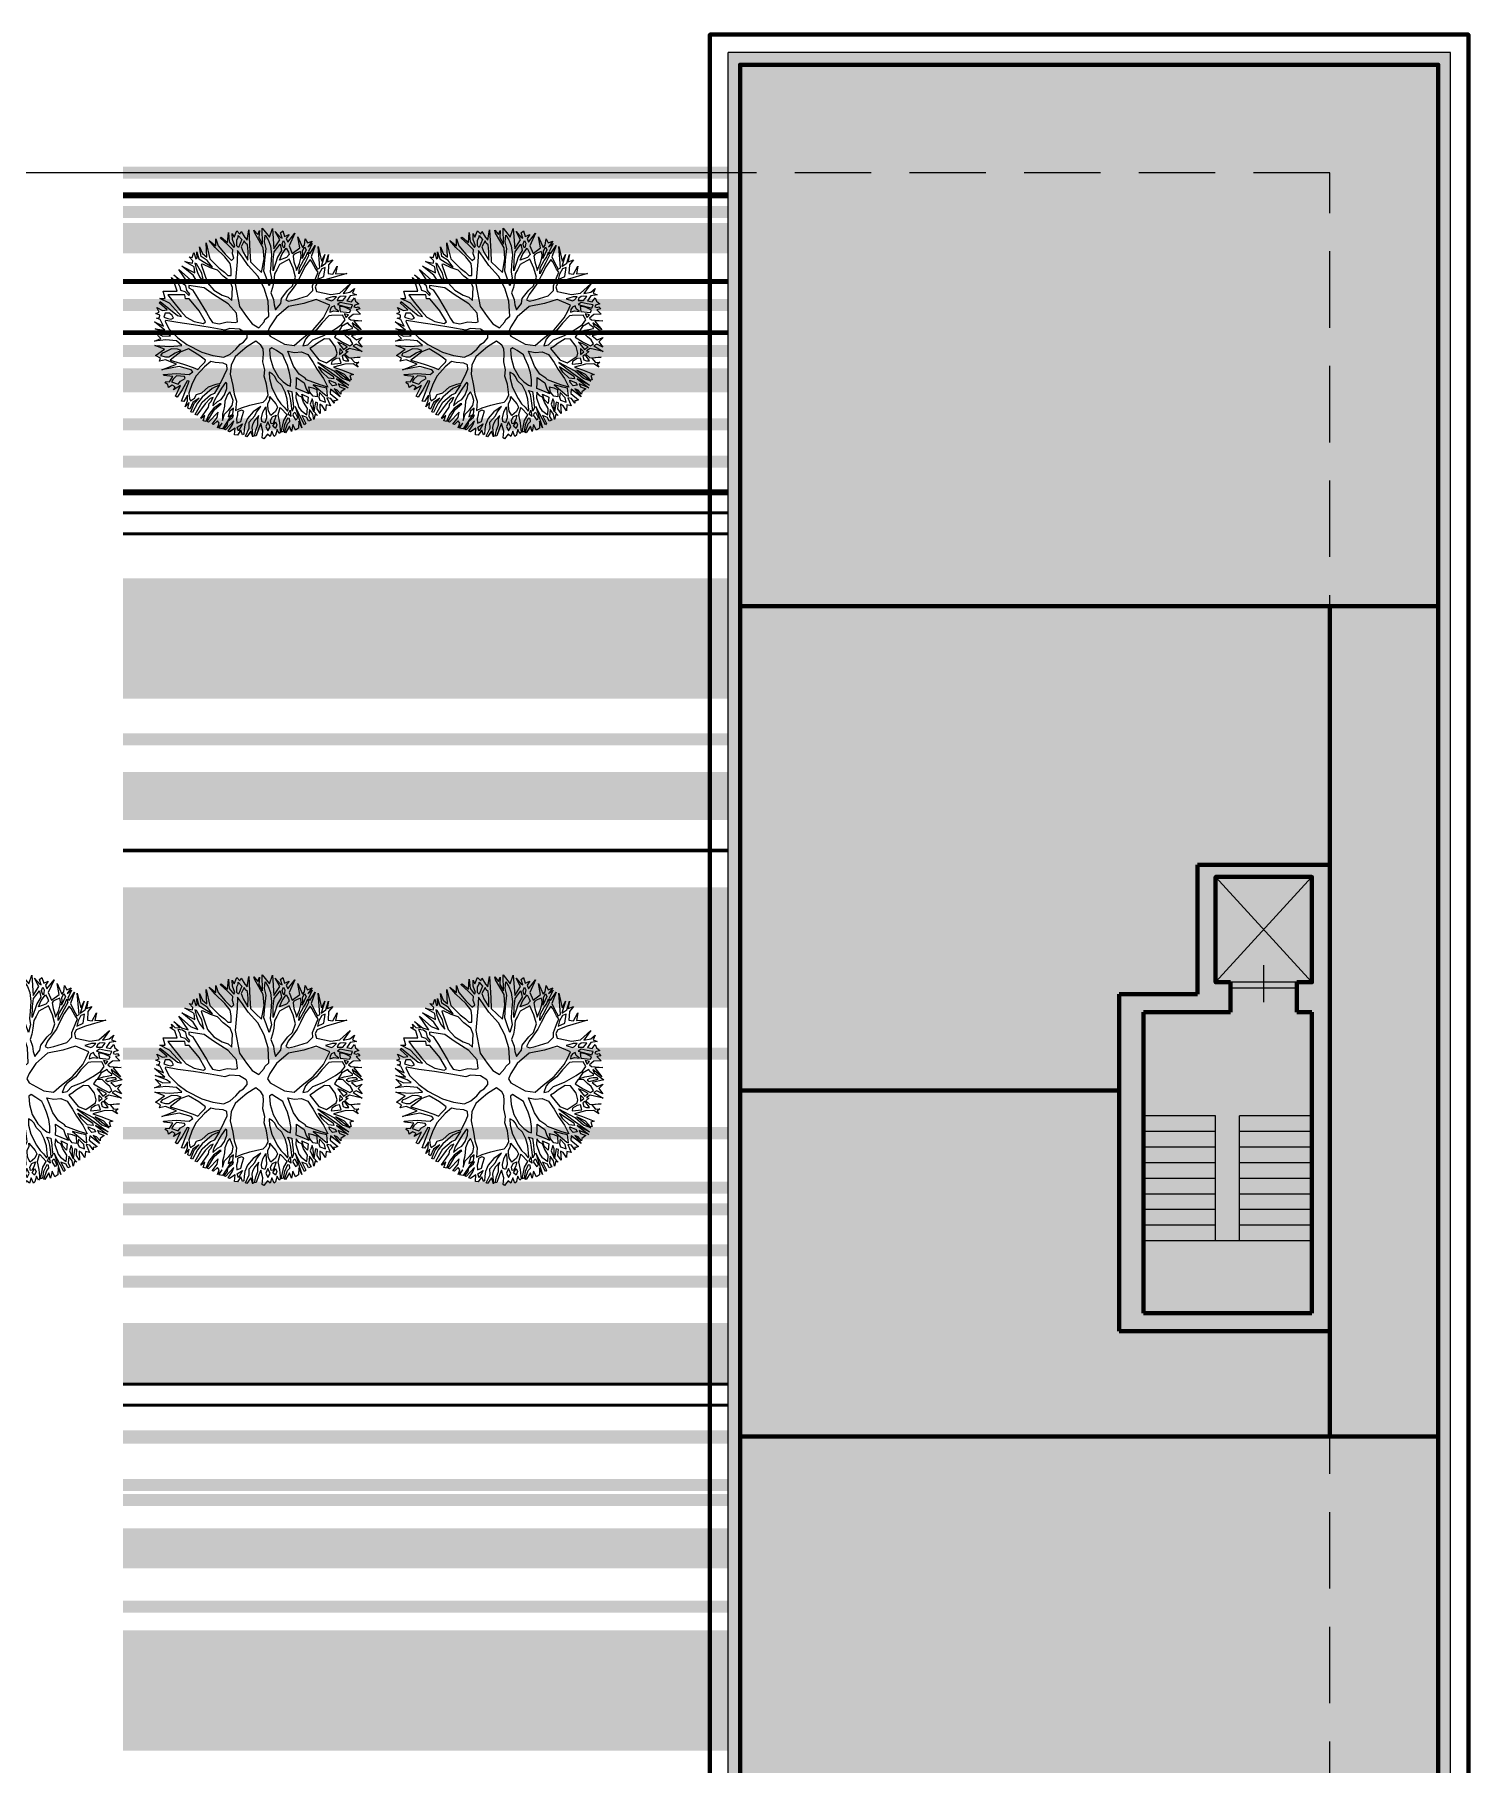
# Model space of a CAD drawing. Header units: metres. Extents: x -664657 to -643449, y -1076720 to -1062383.
# Drawn here: x -643525.46 to -643501.64, y -1071303.68 to -1071274.93 of the extents above; entities that cross this region are included whole.
import ezdxf

# ---------------------------------------------------------------- set-up
doc = ezdxf.new("R2010")
doc.units = ezdxf.units.M
doc.header["$LTSCALE"] = 0.1
doc.linetypes.add('DASHED', pattern=[19.05, 12.7, -6.35])
doc.layers.get('0').update_dxf_attribs({"color": 8, "lineweight": 9})
doc.layers.add('AA_THER_silná', color=1, linetype='Continuous', lineweight=70)
doc.layers.add('AA_THER_STAFAZ', color=252, linetype='Continuous', lineweight=0)
for name, color, linetype in [('AA_THER_slabá', 4, 'Continuous'), ('AA_THER_srafy', 52, 'Continuous'), ('AA_THER_ZELEŇ', 53, 'Continuous'), ('AA_THER_čárkovaná', 5, 'DASHED')]:
    doc.layers.add(name, color=color, linetype=linetype)

# ---------------------------------------------------------------- blocks, each defined once
blk = doc.blocks.new('A$C0C461CEA')
for p, q in [((0.063, 0.606), (-0.009, 0.765)), ((-0.009, 0.765), (0.101, 0.706)), ((0.101, 0.706), (0.094, 0.804)), ((0.094, 0.804), (0.195, 0.61)), ((0.214, 0.725), (0.134, 0.788)), ((0.134, 0.788), (0.212, 0.751)), ((0.191, 0.795), (0.205, 0.826)), ((0.231, 0.749), (0.191, 0.795)), ((0.205, 0.826), (0.247, 0.779)), ((0.212, 0.751), (0.231, 0.749)), ((0.247, 0.779), (0.283, 0.818)), ((0.283, 0.818), (0.273, 0.766)), ((0.273, 0.766), (0.303, 0.735)), ((0.303, 0.735), (0.335, 0.855)), ((0.335, 0.855), (0.332, 0.706)), ((0.448, 0.732), (0.381, 0.832)), ((0.381, 0.832), (0.473, 0.745)), ((0.483, 0.777), (0.463, 0.845)), ((0.463, 0.845), (0.503, 0.812)), ((0.473, 0.745), (0.483, 0.777)), ((0.49, 0.711), (0.491, 0.762)), ((0.491, 0.762), (0.519, 0.739)), ((0.503, 0.812), (0.541, 0.849)), ((0.541, 0.849), (0.523, 0.775)), ((0.523, 0.775), (0.552, 0.829)), ((0.552, 0.829), (0.55, 0.733)), ((0.572, 0.716), (0.592, 0.82)), ((0.592, 0.82), (0.599, 0.69)), ((0.732, 0.619), (0.623, 0.824)), ((0.623, 0.824), (0.721, 0.691)), ((0.721, 0.691), (0.725, 0.772)), ((0.725, 0.772), (0.739, 0.638)), ((0.773, 0.691), (0.762, 0.79)), ((0.762, 0.79), (0.78, 0.708)), ((0.782, 0.71), (0.826, 0.755)), ((0.826, 0.755), (0.807, 0.687)), ((-0.291, 0.473), (-0.326, 0.577)), ((-0.326, 0.577), (-0.279, 0.488)), ((-0.256, 0.522), (-0.284, 0.582)), ((-0.284, 0.582), (-0.25, 0.553)), ((-0.25, 0.553), (-0.251, 0.627)), ((-0.251, 0.627), (-0.205, 0.61)), ((-0.215, 0.587), (-0.164, 0.562)), ((-0.208, 0.57), (-0.215, 0.587)), ((-0.212, 0.536), (-0.208, 0.57)), ((-0.205, 0.61), (-0.205, 0.641)), ((-0.205, 0.641), (-0.143, 0.596)), ((-0.164, 0.562), (-0.163, 0.47)), ((-0.143, 0.596), (-0.108, 0.579)), ((-0.134, 0.562), (-0.138, 0.487)), ((-0.108, 0.579), (-0.136, 0.688)), ((-0.136, 0.688), (-0.031, 0.479)), ((-0.111, 0.544), (-0.134, 0.562)), ((-0.062, 0.681), (-0.084, 0.71)), ((-0.084, 0.71), (-0.025, 0.681)), ((0.086, 0.573), (-0.062, 0.681)), ((-0.025, 0.681), (-0.029, 0.73)), ((-0.029, 0.73), (-0.001, 0.656)), ((-0.001, 0.656), (0.063, 0.606)), ((0.049, 0.709), (0.1, 0.674)), ((0.071, 0.64), (0.049, 0.709)), ((0.115, 0.58), (0.071, 0.64)), ((0.141, 0.467), (0.086, 0.573)), ((0.1, 0.674), (0.148, 0.626)), ((0.154, 0.458), (0.115, 0.58)), ((0.148, 0.626), (0.198, 0.54)), ((0.195, 0.61), (0.214, 0.725)), ((0.212, 0.581), (0.226, 0.644)), ((0.236, 0.499), (0.212, 0.581)), ((0.226, 0.644), (0.236, 0.684)), ((0.236, 0.684), (0.278, 0.625)), ((0.256, 0.734), (0.28, 0.713)), ((0.257, 0.695), (0.256, 0.734)), ((0.272, 0.676), (0.257, 0.695)), ((0.278, 0.625), (0.267, 0.543)), ((0.291, 0.657), (0.272, 0.676)), ((0.28, 0.713), (0.29, 0.678)), ((0.29, 0.678), (0.291, 0.657)), ((0.298, 0.594), (0.316, 0.668)), ((0.299, 0.519), (0.298, 0.594)), ((0.359, 0.578), (0.299, 0.519)), ((0.316, 0.668), (0.354, 0.641)), ((0.392, 0.572), (0.318, 0.477)), ((0.332, 0.706), (0.398, 0.641)), ((0.354, 0.641), (0.373, 0.618)), ((0.373, 0.618), (0.359, 0.578)), ((0.469, 0.501), (0.392, 0.572)), ((0.398, 0.641), (0.448, 0.732)), ((0.419, 0.639), (0.417, 0.618)), ((0.417, 0.618), (0.449, 0.568)), ((0.438, 0.663), (0.419, 0.639)), ((0.471, 0.697), (0.438, 0.663)), ((0.449, 0.568), (0.492, 0.518)), ((0.482, 0.682), (0.471, 0.697)), ((0.492, 0.669), (0.482, 0.682)), ((0.505, 0.682), (0.49, 0.711)), ((0.503, 0.634), (0.492, 0.669)), ((0.512, 0.575), (0.503, 0.634)), ((0.518, 0.634), (0.505, 0.682)), ((0.511, 0.491), (0.512, 0.575)), ((0.519, 0.739), (0.518, 0.634)), ((0.53, 0.531), (0.539, 0.622)), ((0.539, 0.622), (0.547, 0.66)), ((0.544, 0.723), (0.568, 0.689)), ((0.547, 0.66), (0.544, 0.723)), ((0.55, 0.733), (0.572, 0.716)), ((0.562, 0.609), (0.551, 0.471)), ((0.568, 0.689), (0.562, 0.609)), ((0.581, 0.563), (0.574, 0.456)), ((0.6, 0.66), (0.581, 0.563)), ((0.599, 0.69), (0.656, 0.641)), ((0.629, 0.644), (0.6, 0.66)), ((0.699, 0.587), (0.629, 0.644)), ((0.656, 0.641), (0.716, 0.594)), ((0.735, 0.569), (0.699, 0.587)), ((0.716, 0.594), (0.732, 0.619)), ((0.736, 0.502), (0.735, 0.569)), ((0.739, 0.638), (0.773, 0.691)), ((0.756, 0.617), (0.75, 0.55)), ((0.785, 0.647), (0.756, 0.617)), ((0.78, 0.708), (0.782, 0.71)), ((0.811, 0.549), (0.785, 0.647)), ((0.807, 0.687), (0.84, 0.599)), ((0.84, 0.599), (0.888, 0.613)), ((1.024, 0.679), (0.847, 0.53)), ((0.888, 0.613), (0.897, 0.711)), ((0.897, 0.711), (0.915, 0.627)), ((0.915, 0.627), (1.024, 0.679)), ((1.039, 0.454), (1.103, 0.589)), ((1.103, 0.589), (1.074, 0.465)), ((1.137, 0.506), (1.166, 0.562)), ((1.166, 0.562), (1.164, 0.508)), ((-0.436, 0.238), (-0.503, 0.376)), ((-0.503, 0.376), (-0.397, 0.235)), ((-0.394, 0.371), (-0.482, 0.412)), ((-0.482, 0.412), (-0.394, 0.388)), ((-0.394, 0.388), (-0.424, 0.459)), ((-0.424, 0.459), (-0.372, 0.399)), ((-0.386, 0.487), (-0.377, 0.497)), ((-0.28, 0.452), (-0.386, 0.487)), ((-0.377, 0.497), (-0.291, 0.473)), ((-0.372, 0.399), (-0.265, 0.347)), ((-0.209, 0.421), (-0.28, 0.452)), ((-0.279, 0.488), (-0.209, 0.448)), ((-0.207, 0.472), (-0.256, 0.522)), ((-0.186, 0.48), (-0.212, 0.536)), ((-0.209, 0.448), (-0.207, 0.472)), ((-0.194, 0.381), (-0.209, 0.421)), ((-0.162, 0.346), (-0.194, 0.381)), ((-0.163, 0.47), (-0.186, 0.48)), ((-0.157, 0.436), (-0.114, 0.321)), ((-0.081, 0.391), (-0.157, 0.436)), ((-0.138, 0.487), (-0.095, 0.443)), ((-0.084, 0.536), (-0.111, 0.544)), ((-0.095, 0.443), (-0.013, 0.385)), ((-0.05, 0.471), (-0.084, 0.536)), ((0.012, 0.333), (-0.081, 0.391)), ((-0.013, 0.385), (-0.05, 0.471)), ((-0.031, 0.479), (0.019, 0.379)), ((0.019, 0.379), (0.096, 0.349)), ((0.175, 0.322), (0.141, 0.467)), ((0.193, 0.345), (0.154, 0.458)), ((0.198, 0.54), (0.234, 0.438)), ((0.234, 0.438), (0.258, 0.367)), ((0.281, 0.388), (0.236, 0.499)), ((0.267, 0.543), (0.281, 0.388)), ((0.314, 0.414), (0.309, 0.363)), ((0.318, 0.477), (0.314, 0.414)), ((0.532, 0.422), (0.469, 0.501)), ((0.492, 0.518), (0.511, 0.491)), ((0.551, 0.471), (0.53, 0.531)), ((0.54, 0.324), (0.532, 0.422)), ((0.574, 0.456), (0.571, 0.374)), ((0.738, 0.409), (0.736, 0.502)), ((0.76, 0.363), (0.738, 0.409)), ((0.75, 0.55), (0.759, 0.494)), ((0.759, 0.494), (0.811, 0.549)), ((0.772, 0.454), (0.768, 0.41)), ((0.768, 0.41), (0.8, 0.37)), ((0.847, 0.53), (0.772, 0.454)), ((0.8, 0.37), (0.955, 0.401)), ((0.983, 0.384), (0.943, 0.354)), ((0.955, 0.401), (1.039, 0.454)), ((1.022, 0.404), (0.983, 0.384)), ((1.008, 0.359), (1.022, 0.404)), ((1.06, 0.421), (1.046, 0.396)), ((1.046, 0.396), (1.046, 0.37)), ((1.046, 0.37), (1.102, 0.394)), ((1.085, 0.438), (1.06, 0.421)), ((1.074, 0.465), (1.137, 0.506)), ((1.151, 0.377), (1.084, 0.364)), ((1.117, 0.447), (1.085, 0.438)), ((1.102, 0.394), (1.117, 0.447)), ((1.154, 0.472), (1.142, 0.409)), ((1.142, 0.409), (1.193, 0.416)), ((1.216, 0.393), (1.151, 0.377)), ((1.213, 0.508), (1.154, 0.472)), ((1.164, 0.508), (1.213, 0.508)), ((1.193, 0.416), (1.206, 0.47)), ((1.206, 0.47), (1.232, 0.441)), ((1.216, 0.353), (1.216, 0.393)), ((1.232, 0.441), (1.276, 0.429)), ((1.276, 0.429), (1.239, 0.399)), ((1.239, 0.399), (1.239, 0.378)), ((1.239, 0.378), (1.266, 0.383)), ((1.266, 0.383), (1.281, 0.398)), ((1.308, 0.383), (1.275, 0.358)), ((1.281, 0.398), (1.308, 0.383)), ((-0.577, 0.172), (-0.583, 0.229)), ((-0.583, 0.229), (-0.536, 0.174)), ((-0.526, 0.187), (-0.556, 0.247)), ((-0.556, 0.247), (-0.505, 0.187)), ((-0.495, 0.221), (-0.55, 0.309)), ((-0.55, 0.309), (-0.495, 0.256)), ((-0.505, 0.187), (-0.335, 0.163)), ((-0.495, 0.256), (-0.436, 0.238)), ((-0.415, 0.205), (-0.495, 0.221)), ((-0.335, 0.163), (-0.415, 0.205)), ((-0.397, 0.235), (-0.263, 0.181)), ((-0.256, 0.32), (-0.394, 0.371)), ((-0.265, 0.347), (-0.176, 0.312)), ((-0.174, 0.275), (-0.256, 0.32)), ((-0.176, 0.312), (-0.162, 0.346)), ((-0.142, 0.224), (-0.174, 0.275)), ((-0.114, 0.159), (-0.142, 0.224)), ((-0.114, 0.321), (-0.04, 0.095)), ((0.154, 0.269), (0.012, 0.333)), ((0.096, 0.349), (0.175, 0.322)), ((0.266, 0.178), (0.154, 0.269)), ((0.24, 0.295), (0.193, 0.345)), ((0.308, 0.222), (0.24, 0.295)), ((0.258, 0.367), (0.296, 0.309)), ((0.296, 0.309), (0.308, 0.222)), ((0.309, 0.363), (0.334, 0.286)), ((0.334, 0.286), (0.348, 0.221)), ((0.348, 0.221), (0.354, 0.16)), ((0.485, 0.148), (0.513, 0.258)), ((0.513, 0.258), (0.54, 0.324)), ((0.534, 0.218), (0.533, 0.155)), ((0.551, 0.283), (0.534, 0.218)), ((0.571, 0.374), (0.551, 0.283)), ((0.567, 0.153), (0.619, 0.192)), ((0.726, 0.197), (0.588, 0.099)), ((0.619, 0.192), (0.694, 0.255)), ((0.694, 0.255), (0.731, 0.289)), ((0.834, 0.289), (0.726, 0.197)), ((0.731, 0.289), (0.76, 0.363)), ((0.992, 0.29), (0.834, 0.289)), ((0.943, 0.354), (0.922, 0.336)), ((0.922, 0.336), (0.992, 0.342)), ((0.985, 0.138), (0.99, 0.219)), ((0.99, 0.219), (0.992, 0.29)), ((0.992, 0.342), (1.008, 0.359)), ((1.019, 0.28), (1.014, 0.25)), ((1.014, 0.25), (1.022, 0.223)), ((1.04, 0.305), (1.019, 0.28)), ((1.022, 0.223), (1.057, 0.251)), ((1.054, 0.196), (1.029, 0.181)), ((1.065, 0.28), (1.04, 0.305)), ((1.161, 0.247), (1.054, 0.196)), ((1.057, 0.251), (1.11, 0.266)), ((1.084, 0.364), (1.065, 0.329)), ((1.065, 0.329), (1.216, 0.353)), ((1.11, 0.266), (1.065, 0.28)), ((1.115, 0.327), (1.094, 0.318)), ((1.094, 0.318), (1.123, 0.272)), ((1.157, 0.334), (1.115, 0.327)), ((1.123, 0.272), (1.221, 0.303)), ((1.223, 0.332), (1.157, 0.334)), ((1.207, 0.21), (1.161, 0.247)), ((1.221, 0.277), (1.173, 0.268)), ((1.173, 0.268), (1.209, 0.239)), ((1.193, 0.151), (1.207, 0.21)), ((1.249, 0.194), (1.201, 0.132)), ((1.209, 0.239), (1.221, 0.277)), ((1.221, 0.303), (1.223, 0.332)), ((1.265, 0.299), (1.236, 0.242)), ((1.236, 0.242), (1.263, 0.236)), ((1.268, 0.179), (1.249, 0.194)), ((1.263, 0.236), (1.379, 0.275)), ((1.336, 0.335), (1.265, 0.299)), ((1.275, 0.358), (1.336, 0.335)), ((1.411, 0.18), (1.289, 0.213)), ((1.289, 0.213), (1.317, 0.184)), ((1.379, 0.275), (1.301, 0.236)), ((1.301, 0.236), (1.411, 0.18)), ((-0.493, -0.002), (-0.644, 0.041)), ((-0.644, 0.041), (-0.485, 0.03)), ((-0.635, 0.101), (-0.551, 0.117)), ((-0.519, 0.086), (-0.635, 0.101)), ((-0.612, 0.165), (-0.577, 0.172)), ((-0.557, 0.142), (-0.612, 0.165)), ((-0.551, 0.117), (-0.557, 0.142)), ((-0.536, 0.174), (-0.526, 0.187)), ((-0.509, 0.126), (-0.526, 0.126)), ((-0.526, 0.126), (-0.492, 0.08)), ((-0.485, 0.03), (-0.519, 0.086)), ((-0.416, 0.057), (-0.509, 0.126)), ((-0.492, 0.08), (-0.453, 0.038)), ((-0.444, 0.15), (-0.46, 0.141)), ((-0.46, 0.141), (-0.318, -0.013)), ((-0.453, 0.038), (-0.411, 0.003)), ((-0.353, 0.149), (-0.444, 0.15)), ((-0.354, -0.026), (-0.416, 0.057)), ((-0.411, 0.003), (-0.354, -0.026)), ((-0.273, 0.155), (-0.353, 0.149)), ((-0.191, 0.121), (-0.273, 0.155)), ((-0.263, 0.181), (-0.194, 0.167)), ((-0.194, 0.167), (-0.145, 0.146)), ((-0.099, 0.096), (-0.191, 0.121)), ((-0.145, 0.146), (-0.114, 0.159)), ((-0.05, 0.048), (-0.099, 0.096)), ((0, -0.086), (-0.05, 0.048)), ((-0.04, 0.095), (0.101, -0.11)), ((0.364, 0.065), (0.266, 0.178)), ((0.354, 0.16), (0.409, 0.103)), ((0.435, -0.079), (0.364, 0.065)), ((0.409, 0.103), (0.439, 0.053)), ((0.439, 0.053), (0.476, 0.01)), ((0.476, 0.01), (0.498, 0.096)), ((0.498, 0.096), (0.485, 0.148)), ((0.588, 0.099), (0.514, -0.053)), ((0.533, 0.155), (0.567, 0.153)), ((0.934, -0.024), (0.985, 0.138)), ((0.99, 0.078), (0.966, -0.017)), ((1.029, 0.181), (0.99, 0.078)), ((1.064, -0.035), (1.15, 0.081)), ((1.15, 0.081), (1.193, 0.151)), ((1.184, 0.044), (1.176, -0.007)), ((1.242, 0.072), (1.184, 0.044)), ((1.201, 0.118), (1.192, 0.06)), ((1.192, 0.06), (1.242, 0.105)), ((1.201, 0.132), (1.201, 0.118)), ((1.242, 0.105), (1.277, 0.128)), ((1.297, 0.051), (1.242, 0.072)), ((1.314, 0.169), (1.268, 0.179)), ((1.294, 0.108), (1.276, 0.086)), ((1.276, 0.086), (1.305, 0.077)), ((1.277, 0.128), (1.319, 0.158)), ((1.327, 0.131), (1.294, 0.108)), ((1.347, 0.037), (1.297, 0.051)), ((1.305, 0.077), (1.384, 0.138)), ((1.319, 0.158), (1.314, 0.169)), ((1.317, 0.184), (1.443, 0.155)), ((1.367, 0.149), (1.327, 0.131)), ((1.443, 0.155), (1.34, 0.081)), ((1.34, 0.081), (1.406, 0.061)), ((1.386, 0.006), (1.347, 0.037)), ((1.384, 0.138), (1.367, 0.149)), ((1.367, -0.026), (1.386, 0.006)), ((1.421, 0.016), (1.398, -0.011)), ((1.406, 0.061), (1.454, 0.109)), ((1.495, 0.013), (1.421, 0.016)), ((1.454, 0.109), (1.431, 0.05)), ((1.431, 0.05), (1.495, 0.013)), ((-0.701, -0.157), (-0.672, -0.144)), ((-0.634, -0.167), (-0.701, -0.157)), ((-0.672, -0.144), (-0.697, -0.115)), ((-0.697, -0.115), (-0.649, -0.134)), ((-0.599, -0.118), (-0.687, -0.081)), ((-0.687, -0.081), (-0.582, -0.108)), ((-0.508, -0.101), (-0.659, -0.004)), ((-0.659, -0.004), (-0.5, -0.057)), ((-0.649, -0.134), (-0.599, -0.118)), ((-0.583, -0.227), (-0.634, -0.167)), ((-0.561, -0.129), (-0.611, -0.142)), ((-0.611, -0.142), (-0.575, -0.175)), ((-0.582, -0.108), (-0.544, -0.105)), ((-0.575, -0.175), (-0.552, -0.204)), ((-0.519, -0.137), (-0.561, -0.129)), ((-0.544, -0.105), (-0.508, -0.101)), ((-0.491, -0.179), (-0.519, -0.137)), ((-0.5, -0.057), (-0.412, -0.054)), ((-0.412, -0.054), (-0.493, -0.002)), ((-0.33, -0.078), (-0.491, -0.12)), ((-0.491, -0.12), (-0.481, -0.145)), ((-0.444, -0.203), (-0.491, -0.179)), ((-0.481, -0.145), (-0.435, -0.149)), ((-0.435, -0.149), (-0.35, -0.207)), ((-0.208, -0.104), (-0.33, -0.078)), ((-0.318, -0.013), (-0.221, -0.06)), ((-0.221, -0.06), (-0.118, -0.072)), ((-0.023, -0.134), (-0.208, -0.104)), ((-0.118, -0.072), (-0.051, -0.067)), ((-0.051, -0.067), (0, -0.086)), ((0.101, -0.19), (-0.023, -0.134)), ((0.101, -0.11), (0.215, -0.18)), ((0.215, -0.18), (0.302, -0.23)), ((0.386, -0.241), (0.412, -0.157)), ((0.412, -0.132), (0.435, -0.079)), ((0.412, -0.157), (0.412, -0.132)), ((0.514, -0.053), (0.492, -0.182)), ((0.492, -0.182), (0.493, -0.246)), ((0.814, -0.262), (0.864, -0.159)), ((0.864, -0.159), (0.934, -0.024)), ((0.908, -0.119), (0.897, -0.15)), ((0.897, -0.15), (0.901, -0.228)), ((0.966, -0.017), (0.908, -0.119)), ((0.946, -0.198), (0.973, -0.127)), ((0.973, -0.127), (1.064, -0.035)), ((1.009, -0.187), (0.98, -0.225)), ((1.026, -0.151), (1.009, -0.187)), ((1.084, -0.067), (1.026, -0.151)), ((1.138, -0.047), (1.084, -0.067)), ((1.225, -0.095), (1.138, -0.047)), ((1.176, -0.007), (1.277, -0.02)), ((1.208, -0.294), (1.276, -0.187)), ((1.271, -0.153), (1.225, -0.095)), ((1.231, -0.04), (1.321, -0.091)), ((1.289, -0.041), (1.231, -0.04)), ((1.276, -0.187), (1.271, -0.153)), ((1.277, -0.02), (1.367, -0.026)), ((1.324, -0.116), (1.277, -0.096)), ((1.277, -0.096), (1.303, -0.157)), ((1.346, -0.047), (1.289, -0.041)), ((1.303, -0.157), (1.324, -0.116)), ((1.321, -0.091), (1.346, -0.047)), ((1.347, -0.14), (1.333, -0.161)), ((1.333, -0.161), (1.36, -0.194)), ((1.374, -0.053), (1.346, -0.093)), ((1.346, -0.093), (1.374, -0.091)), ((1.368, -0.148), (1.347, -0.14)), ((1.374, -0.091), (1.353, -0.129)), ((1.353, -0.129), (1.41, -0.147)), ((1.4, -0.166), (1.368, -0.148)), ((1.514, -0.029), (1.374, -0.053)), ((1.389, -0.194), (1.421, -0.179)), ((1.398, -0.011), (1.514, -0.029)), ((1.421, -0.179), (1.4, -0.166)), ((1.41, -0.147), (1.519, -0.094)), ((1.519, -0.094), (1.431, -0.145)), ((1.431, -0.145), (1.486, -0.17)), ((1.486, -0.17), (1.527, -0.148)), ((1.527, -0.148), (1.511, -0.184)), ((1.511, -0.184), (1.541, -0.201)), ((-0.722, -0.374), (-0.67, -0.354)), ((-0.605, -0.381), (-0.722, -0.374)), ((-0.721, -0.288), (-0.583, -0.227)), ((-0.67, -0.354), (-0.721, -0.288)), ((-0.49, -0.229), (-0.658, -0.302)), ((-0.658, -0.302), (-0.588, -0.343)), ((-0.588, -0.343), (-0.459, -0.411)), ((-0.552, -0.204), (-0.506, -0.197)), ((-0.506, -0.197), (-0.448, -0.22)), ((-0.465, -0.267), (-0.49, -0.229)), ((-0.431, -0.251), (-0.465, -0.267)), ((-0.448, -0.22), (-0.444, -0.203)), ((-0.402, -0.266), (-0.431, -0.251)), ((-0.281, -0.328), (-0.402, -0.266)), ((-0.35, -0.207), (-0.2, -0.314)), ((-0.167, -0.411), (-0.281, -0.328)), ((-0.2, -0.314), (-0.141, -0.358)), ((-0.141, -0.358), (-0.098, -0.387)), ((-0.098, -0.387), (-0.025, -0.371)), ((-0.025, -0.371), (0.046, -0.318)), ((0.046, -0.318), (0.128, -0.29)), ((0.101, -0.37), (0.06, -0.41)), ((0.147, -0.271), (0.101, -0.19)), ((0.202, -0.337), (0.101, -0.37)), ((0.128, -0.29), (0.147, -0.271)), ((0.284, -0.347), (0.202, -0.337)), ((0.301, -0.364), (0.284, -0.347)), ((0.313, -0.389), (0.301, -0.364)), ((0.302, -0.23), (0.386, -0.241)), ((0.493, -0.246), (0.533, -0.274)), ((0.533, -0.274), (0.71, -0.29)), ((0.71, -0.29), (0.814, -0.262)), ((0.773, -0.347), (0.846, -0.329)), ((0.833, -0.407), (0.773, -0.347)), ((0.846, -0.329), (0.914, -0.295)), ((0.901, -0.228), (0.946, -0.198)), ((0.914, -0.295), (0.987, -0.292)), ((0.98, -0.225), (1.12, -0.297)), ((0.987, -0.292), (1.076, -0.35)), ((1.076, -0.35), (1.146, -0.402)), ((1.12, -0.297), (1.208, -0.294)), ((1.322, -0.346), (1.122, -0.328)), ((1.122, -0.328), (1.314, -0.377)), ((1.146, -0.366), (1.331, -0.398)), ((1.205, -0.406), (1.146, -0.366)), ((1.287, -0.212), (1.256, -0.26)), ((1.256, -0.26), (1.262, -0.288)), ((1.262, -0.288), (1.356, -0.236)), ((1.318, -0.192), (1.287, -0.212)), ((1.394, -0.229), (1.298, -0.308)), ((1.298, -0.308), (1.389, -0.301)), ((1.356, -0.236), (1.318, -0.192)), ((1.436, -0.382), (1.322, -0.346)), ((1.439, -0.334), (1.334, -0.329)), ((1.334, -0.329), (1.521, -0.375)), ((1.36, -0.194), (1.389, -0.194)), ((1.389, -0.301), (1.527, -0.295)), ((1.476, -0.191), (1.394, -0.229)), ((1.513, -0.369), (1.439, -0.334)), ((1.541, -0.201), (1.476, -0.191)), ((1.527, -0.295), (1.496, -0.321)), ((1.496, -0.321), (1.528, -0.358)), ((1.528, -0.358), (1.513, -0.369)), ((-0.671, -0.512), (-0.715, -0.477)), ((-0.715, -0.477), (-0.643, -0.483)), ((-0.705, -0.422), (-0.705, -0.403)), ((-0.705, -0.403), (-0.475, -0.468)), ((-0.602, -0.457), (-0.705, -0.422)), ((-0.697, -0.539), (-0.671, -0.512)), ((-0.651, -0.541), (-0.697, -0.539)), ((-0.643, -0.564), (-0.651, -0.541)), ((-0.643, -0.483), (-0.602, -0.457)), ((-0.562, -0.478), (-0.608, -0.497)), ((-0.608, -0.497), (-0.603, -0.545)), ((-0.429, -0.459), (-0.605, -0.381)), ((-0.603, -0.545), (-0.555, -0.54)), ((-0.439, -0.537), (-0.569, -0.566)), ((-0.528, -0.49), (-0.562, -0.478)), ((-0.555, -0.54), (-0.523, -0.534)), ((-0.5, -0.512), (-0.528, -0.49)), ((-0.523, -0.534), (-0.5, -0.512)), ((-0.475, -0.468), (-0.429, -0.459)), ((-0.459, -0.411), (-0.383, -0.446)), ((-0.274, -0.489), (-0.439, -0.537)), ((-0.383, -0.446), (-0.284, -0.456)), ((-0.284, -0.456), (-0.182, -0.436)), ((-0.099, -0.448), (-0.274, -0.489)), ((-0.182, -0.436), (-0.167, -0.411)), ((0.06, -0.41), (-0.099, -0.448)), ((0.215, -0.623), (0.252, -0.551)), ((0.252, -0.551), (0.271, -0.484)), ((0.271, -0.484), (0.295, -0.448)), ((0.309, -0.559), (0.276, -0.629)), ((0.295, -0.448), (0.313, -0.389)), ((0.348, -0.481), (0.309, -0.559)), ((0.414, -0.386), (0.348, -0.481)), ((0.482, -0.404), (0.414, -0.386)), ((0.518, -0.429), (0.482, -0.404)), ((0.544, -0.477), (0.518, -0.429)), ((0.574, -0.561), (0.544, -0.477)), ((0.627, -0.632), (0.574, -0.561)), ((0.601, -0.382), (0.587, -0.408)), ((0.587, -0.408), (0.628, -0.487)), ((0.66, -0.39), (0.601, -0.382)), ((0.628, -0.487), (0.7, -0.576)), ((0.74, -0.406), (0.66, -0.39)), ((0.768, -0.431), (0.74, -0.406)), ((0.831, -0.489), (0.768, -0.431)), ((0.885, -0.552), (0.831, -0.489)), ((0.896, -0.469), (0.833, -0.407)), ((0.927, -0.618), (0.885, -0.552)), ((0.987, -0.527), (0.896, -0.469)), ((1.063, -0.541), (0.987, -0.527)), ((1.084, -0.55), (1.063, -0.541)), ((1.24, -0.542), (1.084, -0.55)), ((1.146, -0.402), (1.247, -0.462)), ((1.271, -0.556), (1.173, -0.572)), ((1.293, -0.438), (1.205, -0.406)), ((1.328, -0.531), (1.24, -0.542)), ((1.247, -0.462), (1.328, -0.531)), ((1.32, -0.545), (1.271, -0.556)), ((1.35, -0.423), (1.293, -0.438)), ((1.308, -0.455), (1.382, -0.454)), ((1.323, -0.478), (1.308, -0.455)), ((1.314, -0.377), (1.526, -0.421)), ((1.362, -0.62), (1.32, -0.545)), ((1.367, -0.498), (1.323, -0.478)), ((1.331, -0.398), (1.35, -0.423)), ((1.492, -0.575), (1.361, -0.539)), ((1.361, -0.539), (1.376, -0.585)), ((1.403, -0.475), (1.367, -0.498)), ((1.526, -0.421), (1.375, -0.412)), ((1.375, -0.412), (1.53, -0.449)), ((1.382, -0.454), (1.403, -0.475)), ((1.434, -0.521), (1.395, -0.521)), ((1.395, -0.521), (1.492, -0.575)), ((1.53, -0.449), (1.415, -0.452)), ((1.415, -0.452), (1.445, -0.477)), ((1.485, -0.543), (1.434, -0.521)), ((1.521, -0.375), (1.436, -0.382)), ((1.445, -0.477), (1.505, -0.474)), ((1.505, -0.474), (1.477, -0.522)), ((1.477, -0.522), (1.485, -0.543)), ((-0.537, -0.67), (-0.676, -0.63)), ((-0.676, -0.63), (-0.569, -0.633)), ((-0.67, -0.585), (-0.643, -0.564)), ((-0.628, -0.583), (-0.67, -0.585)), ((-0.639, -0.698), (-0.537, -0.67)), ((-0.507, -0.691), (-0.639, -0.698)), ((-0.569, -0.633), (-0.628, -0.583)), ((-0.54, -0.767), (-0.622, -0.732)), ((-0.622, -0.732), (-0.532, -0.735)), ((-0.569, -0.566), (-0.571, -0.578)), ((-0.571, -0.578), (-0.503, -0.638)), ((-0.532, -0.735), (-0.456, -0.699)), ((-0.456, -0.699), (-0.507, -0.691)), ((-0.503, -0.638), (-0.373, -0.687)), ((-0.374, -0.724), (-0.483, -0.76)), ((-0.416, -0.81), (-0.302, -0.746)), ((-0.302, -0.746), (-0.374, -0.724)), ((-0.373, -0.687), (-0.256, -0.714)), ((-0.256, -0.714), (-0.076, -0.727)), ((-0.076, -0.727), (0.048, -0.713)), ((0.048, -0.713), (0.165, -0.682)), ((0.185, -0.745), (0.103, -0.771)), ((0.165, -0.682), (0.215, -0.623)), ((0.227, -0.745), (0.185, -0.745)), ((0.25, -0.786), (0.227, -0.745)), ((0.276, -0.629), (0.273, -0.73)), ((0.273, -0.73), (0.303, -0.824)), ((0.648, -0.697), (0.627, -0.632)), ((0.706, -0.765), (0.648, -0.697)), ((0.68, -0.635), (0.71, -0.698)), ((0.723, -0.641), (0.68, -0.635)), ((0.7, -0.576), (0.793, -0.643)), ((0.71, -0.698), (0.771, -0.775)), ((0.755, -0.654), (0.723, -0.641)), ((0.793, -0.687), (0.755, -0.654)), ((0.793, -0.643), (0.86, -0.669)), ((0.861, -0.713), (0.793, -0.687)), ((0.86, -0.669), (0.919, -0.683)), ((0.923, -0.765), (0.861, -0.713)), ((0.919, -0.683), (0.953, -0.683)), ((0.953, -0.683), (0.927, -0.618)), ((0.943, -0.738), (0.987, -0.729)), ((0.979, -0.769), (0.943, -0.738)), ((0.973, -0.572), (1.072, -0.589)), ((0.997, -0.622), (0.973, -0.572)), ((0.987, -0.729), (1.026, -0.796)), ((1.018, -0.681), (0.997, -0.622)), ((1.087, -0.68), (1.018, -0.681)), ((1.033, -0.716), (1.053, -0.774)), ((1.078, -0.743), (1.033, -0.716)), ((1.072, -0.589), (1.119, -0.642)), ((1.111, -0.744), (1.078, -0.743)), ((1.171, -0.679), (1.087, -0.68)), ((1.099, -0.713), (1.174, -0.717)), ((1.139, -0.759), (1.099, -0.713)), ((1.151, -0.786), (1.111, -0.744)), ((1.119, -0.642), (1.171, -0.679)), ((1.135, -0.61), (1.181, -0.601)), ((1.169, -0.658), (1.135, -0.61)), ((1.218, -0.683), (1.169, -0.658)), ((1.173, -0.572), (1.345, -0.623)), ((1.174, -0.717), (1.193, -0.78)), ((1.181, -0.601), (1.228, -0.603)), ((1.262, -0.674), (1.218, -0.683)), ((1.22, -0.716), (1.225, -0.775)), ((1.246, -0.741), (1.22, -0.716)), ((1.228, -0.603), (1.262, -0.674)), ((1.269, -0.792), (1.246, -0.741)), ((1.339, -0.652), (1.266, -0.621)), ((1.266, -0.621), (1.279, -0.67)), ((1.292, -0.73), (1.269, -0.733)), ((1.269, -0.733), (1.293, -0.833)), ((1.279, -0.67), (1.304, -0.696)), ((1.314, -0.791), (1.292, -0.73)), ((1.304, -0.696), (1.367, -0.69)), ((1.351, -0.74), (1.321, -0.736)), ((1.321, -0.736), (1.366, -0.826)), ((1.367, -0.69), (1.339, -0.652)), ((1.345, -0.623), (1.362, -0.62)), ((1.406, -0.775), (1.351, -0.74)), ((1.404, -0.631), (1.364, -0.641)), ((1.364, -0.641), (1.432, -0.706)), ((1.376, -0.585), (1.48, -0.613)), ((1.432, -0.706), (1.386, -0.715)), ((1.386, -0.715), (1.406, -0.775)), ((1.457, -0.664), (1.404, -0.631)), ((1.461, -0.634), (1.444, -0.636)), ((1.444, -0.636), (1.457, -0.664)), ((1.48, -0.613), (1.461, -0.634)), ((-0.483, -0.76), (-0.59, -0.822)), ((-0.59, -0.822), (-0.54, -0.767)), ((-0.568, -0.862), (-0.416, -0.81)), ((-0.457, -0.859), (-0.568, -0.862)), ((-0.519, -0.958), (-0.457, -0.859)), ((-0.463, -0.909), (-0.469, -0.936)), ((-0.469, -0.936), (-0.415, -0.93)), ((-0.446, -0.892), (-0.463, -0.909)), ((-0.388, -0.824), (-0.446, -0.892)), ((-0.415, -0.93), (-0.381, -0.913)), ((-0.329, -0.8), (-0.388, -0.824)), ((-0.381, -0.913), (-0.335, -0.847)), ((-0.322, -0.887), (-0.355, -0.942)), ((-0.355, -0.942), (-0.206, -0.924)), ((-0.335, -0.847), (-0.287, -0.798)), ((-0.287, -0.798), (-0.329, -0.8)), ((-0.283, -0.813), (-0.322, -0.887)), ((-0.221, -0.753), (-0.283, -0.813)), ((-0.092, -0.771), (-0.221, -0.753)), ((-0.206, -0.924), (-0.095, -0.918)), ((-0.095, -0.918), (-0.04, -0.918)), ((-0.004, -0.791), (-0.092, -0.771)), ((-0.04, -0.918), (-0.024, -0.869)), ((0.014, -0.86), (-0.027, -0.987)), ((-0.024, -0.869), (-0.002, -0.812)), ((-0.002, -0.812), (-0.004, -0.791)), ((0.055, -0.78), (0.014, -0.86)), ((0.103, -0.771), (0.055, -0.78)), ((0.243, -0.953), (0.249, -0.862)), ((0.249, -0.862), (0.25, -0.786)), ((0.292, -0.925), (0.277, -0.999)), ((0.309, -0.927), (0.292, -0.925)), ((0.303, -0.824), (0.376, -0.924)), ((0.33, -0.981), (0.309, -0.927)), ((0.376, -0.924), (0.427, -1.003)), ((0.766, -0.864), (0.706, -0.765)), ((0.75, -0.958), (0.766, -0.918)), ((0.766, -0.918), (0.766, -0.864)), ((0.771, -0.775), (0.873, -0.86)), ((0.789, -0.874), (0.884, -0.921)), ((0.804, -0.903), (0.789, -0.874)), ((0.804, -0.956), (0.804, -0.903)), ((0.873, -0.86), (0.932, -0.9)), ((0.884, -0.921), (0.914, -0.946)), ((0.975, -0.826), (0.923, -0.765)), ((0.932, -0.9), (0.98, -0.916)), ((1.031, -0.928), (0.975, -0.826)), ((1.005, -0.804), (0.979, -0.769)), ((0.98, -0.916), (1.029, -0.945)), ((1.045, -0.869), (1.005, -0.804)), ((1.026, -0.796), (1.051, -0.84)), ((1.029, -0.945), (1.031, -0.928)), ((1.075, -0.925), (1.045, -0.869)), ((1.05, -0.921), (1.086, -0.98)), ((1.051, -0.97), (1.05, -0.921)), ((1.051, -0.84), (1.075, -0.882)), ((1.053, -0.774), (1.127, -0.856)), ((1.075, -0.882), (1.075, -0.925)), ((1.259, -1.006), (1.085, -0.865)), ((1.085, -0.865), (1.242, -1.046)), ((1.098, -0.94), (1.107, -0.921)), ((1.107, -0.921), (1.156, -0.965)), ((1.127, -0.856), (1.163, -0.878)), ((1.193, -0.78), (1.139, -0.759)), ((1.217, -0.83), (1.151, -0.786)), ((1.163, -0.878), (1.239, -0.897)), ((1.249, -0.922), (1.189, -0.924)), ((1.189, -0.924), (1.265, -0.987)), ((1.239, -0.897), (1.217, -0.83)), ((1.225, -0.775), (1.289, -0.835)), ((1.293, -0.863), (1.24, -0.831)), ((1.24, -0.831), (1.264, -0.903)), ((1.281, -0.953), (1.249, -0.922)), ((1.264, -0.903), (1.302, -0.93)), ((1.289, -0.835), (1.269, -0.792)), ((1.302, -0.93), (1.281, -0.953)), ((1.293, -0.833), (1.345, -0.856)), ((1.327, -0.913), (1.293, -0.863)), ((1.366, -0.826), (1.314, -0.791)), ((1.345, -0.856), (1.318, -0.856)), ((1.318, -0.856), (1.327, -0.913)), ((-0.458, -0.964), (-0.519, -0.958)), ((-0.456, -0.999), (-0.458, -0.964)), ((-0.402, -0.959), (-0.456, -0.999)), ((-0.275, -0.955), (-0.402, -0.959)), ((-0.396, -1.075), (-0.275, -0.955)), ((-0.237, -0.968), (-0.396, -1.075)), ((-0.36, -1.114), (-0.235, -1.047)), ((-0.351, -1.121), (-0.36, -1.114)), ((-0.255, -1.094), (-0.351, -1.121)), ((-0.267, -1.159), (-0.255, -1.094)), ((-0.242, -1.119), (-0.248, -1.151)), ((-0.222, -1.071), (-0.242, -1.119)), ((-0.105, -0.95), (-0.237, -0.968)), ((-0.235, -1.047), (-0.102, -1.004)), ((-0.142, -1.045), (-0.222, -1.071)), ((-0.172, -1.146), (-0.16, -1.106)), ((-0.16, -1.106), (-0.125, -1.059)), ((-0.125, -1.059), (-0.142, -1.045)), ((-0.098, -1.074), (-0.109, -1.185)), ((-0.078, -0.962), (-0.105, -0.95)), ((-0.102, -1.004), (-0.078, -0.962)), ((-0.075, -1.069), (-0.098, -1.074)), ((-0.066, -1.3), (-0.075, -1.069)), ((-0.027, -0.987), (-0.034, -1.08)), ((-0.034, -1.08), (-0.027, -1.189)), ((0.102, -1.129), (0.142, -1.04)), ((0.184, -1.043), (0.122, -1.171)), ((0.142, -1.04), (0.206, -0.982)), ((0.143, -1.221), (0.197, -1.113)), ((0.246, -0.974), (0.184, -1.043)), ((0.197, -1.113), (0.23, -1.077)), ((0.206, -0.982), (0.243, -0.953)), ((0.23, -1.077), (0.246, -0.974)), ((0.264, -1.085), (0.258, -1.15)), ((0.277, -0.999), (0.264, -1.085)), ((0.294, -1.15), (0.321, -1.112)), ((0.321, -1.112), (0.333, -1.053)), ((0.333, -1.053), (0.33, -0.981)), ((0.374, -0.999), (0.362, -1.036)), ((0.362, -1.036), (0.365, -1.114)), ((0.365, -1.114), (0.382, -1.166)), ((0.41, -1.033), (0.374, -0.999)), ((0.444, -1.071), (0.41, -1.033)), ((0.427, -1.003), (0.48, -1.062)), ((0.457, -1.127), (0.444, -1.071)), ((0.48, -1.062), (0.512, -1.16)), ((0.512, -1.16), (0.558, -1.109)), ((0.558, -1.109), (0.631, -1.046)), ((0.631, -1.046), (0.693, -0.999)), ((0.692, -1.098), (0.664, -1.19)), ((0.746, -1.013), (0.692, -1.098)), ((0.693, -0.999), (0.75, -0.958)), ((0.726, -1.085), (0.746, -1.013)), ((0.726, -1.131), (0.726, -1.085)), ((0.766, -1.11), (0.745, -1.173)), ((0.77, -1.152), (0.766, -1.11)), ((0.79, -1.059), (0.793, -1.031)), ((0.802, -1.122), (0.79, -1.059)), ((0.793, -1.031), (0.796, -0.994)), ((0.796, -0.994), (0.85, -1.098)), ((0.821, -1.155), (0.802, -1.122)), ((0.813, -0.977), (0.804, -0.956)), ((0.841, -1.024), (0.813, -0.977)), ((0.885, -1.058), (0.841, -1.024)), ((0.85, -1.098), (0.854, -1.157)), ((0.914, -0.998), (0.885, -1.058)), ((0.903, -1.11), (0.906, -1.064)), ((0.924, -1.139), (0.903, -1.11)), ((0.906, -1.064), (0.934, -1.03)), ((0.914, -0.946), (0.914, -0.998)), ((0.934, -1.03), (0.94, -1.076)), ((0.939, -0.942), (0.95, -1.023)), ((0.95, -0.942), (0.939, -0.942)), ((0.94, -1.076), (0.939, -1.127)), ((0.949, -1.154), (0.955, -1.101)), ((1.04, -0.98), (0.95, -0.942)), ((0.95, -1.023), (1.001, -1.095)), ((0.955, -1.101), (0.983, -1.126)), ((1.001, -1.095), (1.036, -1.157)), ((1.032, -1.052), (1.04, -0.98)), ((1.059, -1.178), (1.032, -1.052)), ((1.086, -0.98), (1.051, -0.97)), ((1.059, -1.012), (1.058, -1.092)), ((1.058, -1.092), (1.075, -1.163)), ((1.08, -1.009), (1.059, -1.012)), ((1.097, -1.037), (1.08, -1.009)), ((1.085, -1.069), (1.097, -1.037)), ((1.092, -1.167), (1.085, -1.069)), ((1.105, -0.963), (1.098, -0.94)), ((1.115, -1.083), (1.103, -1.165)), ((1.156, -0.996), (1.105, -0.963)), ((1.155, -1.127), (1.115, -1.083)), ((1.192, -1.097), (1.14, -1.053)), ((1.14, -1.053), (1.155, -1.127)), ((1.156, -0.965), (1.156, -0.996)), ((1.242, -1.046), (1.185, -0.992)), ((1.185, -0.992), (1.213, -1.063)), ((1.213, -1.063), (1.192, -1.097)), ((1.265, -0.987), (1.259, -1.006)), ((-0.305, -1.172), (-0.267, -1.159)), ((-0.305, -1.187), (-0.305, -1.172)), ((-0.273, -1.193), (-0.305, -1.187)), ((-0.254, -1.22), (-0.273, -1.193)), ((-0.227, -1.182), (-0.254, -1.22)), ((-0.248, -1.151), (-0.172, -1.146)), ((-0.189, -1.184), (-0.227, -1.182)), ((-0.141, -1.15), (-0.193, -1.224)), ((-0.193, -1.224), (-0.189, -1.184)), ((-0.146, -1.278), (-0.141, -1.15)), ((-0.125, -1.278), (-0.146, -1.278)), ((-0.109, -1.185), (-0.125, -1.278)), ((-0.041, -1.296), (-0.066, -1.3)), ((-0.029, -1.216), (-0.041, -1.296)), ((-0.006, -1.273), (-0.029, -1.216)), ((-0.027, -1.189), (0.003, -1.241)), ((-0.005, -1.34), (-0.006, -1.273)), ((0.016, -1.281), (-0.005, -1.34)), ((0.003, -1.241), (0.022, -1.26)), ((0.029, -1.341), (0.016, -1.281)), ((0.022, -1.26), (0.051, -1.215)), ((0.051, -1.215), (0.056, -1.171)), ((0.053, -1.265), (0.052, -1.345)), ((0.097, -1.194), (0.053, -1.265)), ((0.056, -1.171), (0.102, -1.129)), ((0.072, -1.268), (0.097, -1.194)), ((0.075, -1.366), (0.072, -1.268)), ((0.102, -1.252), (0.094, -1.366)), ((0.122, -1.171), (0.102, -1.252)), ((0.128, -1.374), (0.143, -1.221)), ((0.183, -1.225), (0.149, -1.374)), ((0.207, -1.153), (0.183, -1.225)), ((0.2, -1.386), (0.217, -1.3)), ((0.232, -1.127), (0.207, -1.153)), ((0.217, -1.3), (0.228, -1.245)), ((0.219, -1.203), (0.227, -1.18)), ((0.228, -1.245), (0.219, -1.203)), ((0.227, -1.18), (0.232, -1.127)), ((0.258, -1.15), (0.261, -1.188)), ((0.261, -1.188), (0.267, -1.213)), ((0.284, -1.234), (0.264, -1.316)), ((0.267, -1.213), (0.294, -1.15)), ((0.279, -1.392), (0.297, -1.24)), ((0.325, -1.162), (0.284, -1.234)), ((0.347, -1.25), (0.294, -1.391)), ((0.297, -1.24), (0.34, -1.156)), ((0.34, -1.156), (0.325, -1.162)), ((0.338, -1.397), (0.36, -1.309)), ((0.36, -1.309), (0.347, -1.25)), ((0.382, -1.166), (0.395, -1.216)), ((0.395, -1.216), (0.4, -1.254)), ((0.4, -1.254), (0.409, -1.275)), ((0.409, -1.275), (0.423, -1.315)), ((0.418, -1.245), (0.443, -1.184)), ((0.423, -1.315), (0.418, -1.245)), ((0.443, -1.184), (0.457, -1.127)), ((0.48, -1.148), (0.458, -1.192)), ((0.458, -1.192), (0.465, -1.255)), ((0.486, -1.253), (0.46, -1.398)), ((0.465, -1.255), (0.5, -1.209)), ((0.5, -1.209), (0.48, -1.148)), ((0.482, -1.299), (0.513, -1.24)), ((0.493, -1.337), (0.482, -1.299)), ((0.513, -1.215), (0.486, -1.253)), ((0.539, -1.269), (0.494, -1.396)), ((0.513, -1.24), (0.513, -1.215)), ((0.564, -1.133), (0.538, -1.164)), ((0.538, -1.164), (0.551, -1.2)), ((0.541, -1.319), (0.539, -1.269)), ((0.551, -1.2), (0.555, -1.234)), ((0.555, -1.234), (0.577, -1.28)), ((0.596, -1.13), (0.564, -1.133)), ((0.577, -1.28), (0.61, -1.247)), ((0.603, -1.193), (0.596, -1.13)), ((0.598, -1.319), (0.639, -1.264)), ((0.61, -1.247), (0.603, -1.193)), ((0.639, -1.264), (0.628, -1.352)), ((0.664, -1.19), (0.665, -1.262)), ((0.665, -1.262), (0.678, -1.314)), ((0.695, -1.217), (0.726, -1.131)), ((0.724, -1.278), (0.695, -1.217)), ((0.72, -1.371), (0.724, -1.278)), ((0.751, -1.301), (0.737, -1.372)), ((0.745, -1.173), (0.74, -1.228)), ((0.74, -1.228), (0.746, -1.259)), ((0.746, -1.259), (0.797, -1.349)), ((0.797, -1.349), (0.751, -1.301)), ((0.794, -1.206), (0.77, -1.152)), ((0.797, -1.267), (0.794, -1.206)), ((0.81, -1.334), (0.797, -1.267)), ((0.873, -1.249), (0.817, -1.181)), ((0.817, -1.181), (0.817, -1.235)), ((0.817, -1.235), (0.825, -1.323)), ((0.854, -1.157), (0.821, -1.155)), ((0.894, -1.316), (0.873, -1.249)), ((0.88, -1.134), (0.881, -1.188)), ((0.924, -1.173), (0.88, -1.134)), ((0.881, -1.188), (0.919, -1.222)), ((0.929, -1.257), (0.913, -1.32)), ((0.919, -1.222), (0.924, -1.173)), ((0.939, -1.127), (0.924, -1.139)), ((0.967, -1.269), (0.929, -1.257)), ((0.985, -1.168), (0.949, -1.154)), ((1.007, -1.252), (0.962, -1.21)), ((0.962, -1.21), (0.967, -1.269)), ((0.983, -1.126), (0.985, -1.168)), ((1.044, -1.201), (1.006, -1.17)), ((1.006, -1.17), (1.011, -1.208)), ((1.015, -1.233), (1.007, -1.252)), ((1.011, -1.208), (1.015, -1.233)), ((1.036, -1.157), (1.049, -1.184)), ((1.049, -1.184), (1.044, -1.201)), ((1.075, -1.163), (1.059, -1.178)), ((1.103, -1.165), (1.092, -1.167)), ((0.052, -1.345), (0.029, -1.341)), ((0.094, -1.366), (0.075, -1.366)), ((0.149, -1.374), (0.128, -1.374)), ((0.206, -1.388), (0.2, -1.386)), ((0.229, -1.342), (0.206, -1.388)), ((0.233, -1.402), (0.229, -1.342)), ((0.263, -1.398), (0.233, -1.402)), ((0.264, -1.316), (0.263, -1.398)), ((0.294, -1.391), (0.279, -1.392)), ((0.355, -1.395), (0.338, -1.397)), ((0.377, -1.342), (0.355, -1.395)), ((0.403, -1.357), (0.377, -1.342)), ((0.406, -1.411), (0.403, -1.357)), ((0.432, -1.344), (0.406, -1.411)), ((0.42, -1.407), (0.432, -1.344)), ((0.46, -1.398), (0.42, -1.407)), ((0.477, -1.394), (0.493, -1.337)), ((0.494, -1.396), (0.477, -1.394)), ((0.527, -1.399), (0.541, -1.319)), ((0.544, -1.397), (0.527, -1.399)), ((0.583, -1.338), (0.544, -1.397)), ((0.607, -1.407), (0.583, -1.338)), ((0.628, -1.352), (0.598, -1.319)), ((0.637, -1.397), (0.607, -1.407)), ((0.65, -1.333), (0.637, -1.397)), ((0.687, -1.373), (0.65, -1.333)), ((0.678, -1.314), (0.695, -1.358)), ((0.695, -1.358), (0.687, -1.373)), ((0.737, -1.372), (0.72, -1.371)), ((0.825, -1.323), (0.81, -1.334)), ((0.913, -1.32), (0.894, -1.316))]:
    blk.add_line(p, q)

msp = doc.modelspace()

# ---------------------------------------------------------------- hatches: boundary and pattern name
at = {"layer": 'AA_THER_srafy'}
h = msp.add_hatch(color=31, dxfattribs=at)
h.dxf.hatch_style = 1
h.paths.add_polyline_path([(-643531.936, -1071277.231), (-643563.936, -1071277.231), (-643563.936, -1071287.231), (-643531.936, -1071287.231)])
h.paths.add_polyline_path([(-643563.936, -1071277.231), (-643531.936, -1071277.231), (-643531.936, -1071275.231), (-643571.936, -1071275.231), (-643571.936, -1071287.231), (-643563.936, -1071287.231)])
h.paths.add_polyline_path([(-643563.936, -1071305.231), (-643571.936, -1071305.231), (-643571.936, -1071317.231), (-643563.936, -1071317.231)])
h.paths.add_polyline_path([(-643553.936, -1071305.231), (-643563.936, -1071305.231), (-643563.936, -1071317.231), (-643553.936, -1071317.231)])
h.paths.add_polyline_path([(-643527.936, -1071305.231), (-643541.936, -1071305.231), (-643541.936, -1071317.231), (-643527.936, -1071317.231)], flags=16)
h.paths.add_polyline_path([(-643563.936, -1071335.231), (-643571.936, -1071335.231), (-643571.936, -1071347.231), (-643563.936, -1071347.231)])
h.paths.add_polyline_path([(-643527.936, -1071335.231), (-643563.936, -1071335.231), (-643563.936, -1071347.231), (-643527.936, -1071347.231)])
h.paths.add_polyline_path([(-643563.936, -1071365.623), (-643571.936, -1071367.231), (-643571.936, -1071379.471), (-643538.603, -1071372.769), (-643538.603, -1071368.689), (-643563.936, -1071373.783)])
h.paths.add_polyline_path([(-643538.603, -1071360.529), (-643563.936, -1071365.623), (-643563.936, -1071373.783), (-643538.603, -1071368.689)])
h.paths.add_polyline_path([(-643501.936, -1071275.231), (-643513.936, -1071275.231), (-643513.936, -1071277.231), (-643503.936, -1071277.231), (-643503.936, -1071361.718), (-643513.936, -1071363.729), (-643513.936, -1071367.809), (-643501.936, -1071365.396)])
h.paths.add_polyline_path([(-643503.936, -1071277.231), (-643513.936, -1071277.231), (-643513.936, -1071363.729), (-643503.936, -1071361.718)], flags=17)

# ---------------------------------------------------------------- linework, layer by layer
at = {"layer": 'AA_THER_silná'}
for p, q in [((-643502.136, -1071284.431), (-643513.736, -1071284.431)), ((-643503.936, -1071288.731), (-643503.936, -1071284.431)), ((-643506.136, -1071290.881), (-643506.136, -1071288.731)), ((-643503.936, -1071288.731), (-643506.136, -1071288.731)), ((-643503.936, -1071296.481), (-643503.936, -1071288.731)), ((-643505.586, -1071290.681), (-643505.586, -1071290.881)), ((-643504.486, -1071290.681), (-643504.486, -1071290.881)), ((-643506.136, -1071290.881), (-643507.436, -1071290.881)), ((-643507.436, -1071291.181), (-643507.436, -1071290.881)), ((-643505.586, -1071290.881), (-643505.586, -1071291.181)), ((-643504.486, -1071290.881), (-643504.486, -1071291.181)), ((-643507.436, -1071296.481), (-643507.436, -1071291.181)), ((-643507.036, -1071296.181), (-643507.036, -1071291.181)), ((-643505.586, -1071291.181), (-643507.036, -1071291.181)), ((-643504.486, -1071291.181), (-643504.236, -1071291.181)), ((-643504.236, -1071296.181), (-643504.236, -1071291.181)), ((-643507.436, -1071292.481), (-643513.736, -1071292.481)), ((-643504.236, -1071296.181), (-643507.036, -1071296.181)), ((-643503.936, -1071296.481), (-643507.436, -1071296.481)), ((-643503.936, -1071296.481), (-643503.936, -1071298.231)), ((-643513.736, -1071298.231), (-643502.136, -1071298.231))]:
    msp.add_line(p, q, dxfattribs=at)
for points in [[(-643501.636, -1071365.641), (-643514.236, -1071368.175), (-643514.236, -1071274.931), (-643501.636, -1071274.931)], [(-643502.136, -1071365.232), (-643513.736, -1071367.565), (-643513.736, -1071275.431), (-643502.136, -1071275.431)]]:
    msp.add_lwpolyline(points, close=True, dxfattribs=at)
msp.add_lwpolyline([(-643504.486, -1071290.681), (-643504.236, -1071290.681), (-643504.236, -1071288.931), (-643505.836, -1071288.931), (-643505.836, -1071290.681), (-643505.586, -1071290.681)], dxfattribs=at)
at = {"layer": 'AA_THER_slabá'}
for p, q in [((-643513.936, -1071367.809), (-643513.936, -1071275.231)), ((-643501.936, -1071275.231), (-643513.936, -1071275.231)), ((-643501.936, -1071365.396), (-643501.936, -1071275.231)), ((-643505.836, -1071290.681), (-643504.236, -1071288.931)), ((-643504.236, -1071290.681), (-643505.836, -1071288.931)), ((-643505.036, -1071291.012), (-643505.036, -1071290.395)), ((-643504.486, -1071290.681), (-643505.586, -1071290.681)), ((-643504.486, -1071290.781), (-643505.586, -1071290.781)), ((-643505.836, -1071292.901), (-643507.036, -1071292.901)), ((-643505.836, -1071294.981), (-643505.836, -1071292.901)), ((-643505.436, -1071294.981), (-643505.436, -1071292.901)), ((-643504.236, -1071292.901), (-643505.436, -1071292.901)), ((-643505.836, -1071293.161), (-643507.036, -1071293.161)), ((-643504.236, -1071293.161), (-643505.436, -1071293.161)), ((-643505.836, -1071293.421), (-643507.036, -1071293.421)), ((-643504.236, -1071293.421), (-643505.436, -1071293.421)), ((-643505.836, -1071293.681), (-643507.036, -1071293.681)), ((-643505.836, -1071293.941), (-643507.036, -1071293.941)), ((-643504.236, -1071293.681), (-643505.436, -1071293.681)), ((-643504.236, -1071293.941), (-643505.436, -1071293.941)), ((-643505.836, -1071294.201), (-643507.036, -1071294.201)), ((-643504.236, -1071294.201), (-643505.436, -1071294.201)), ((-643505.836, -1071294.461), (-643507.036, -1071294.461)), ((-643504.236, -1071294.461), (-643505.436, -1071294.461)), ((-643505.836, -1071294.721), (-643507.036, -1071294.721)), ((-643504.236, -1071294.721), (-643505.436, -1071294.721)), ((-643504.236, -1071294.981), (-643507.036, -1071294.981))]:
    msp.add_line(p, q, dxfattribs=at)
msp.add_lwpolyline([(-643513.936, -1071277.231), (-643531.936, -1071277.231)], dxfattribs=at)
at = {"layer": 'AA_THER_ZELEŇ'}
for points, const_width in [([(-643513.944, -1071277.225), (-643523.988, -1071277.225)], 0.2), ([(-643513.944, -1071277.602), (-643523.988, -1071277.602)], 0.1), ([(-643513.936, -1071277.879), (-643523.988, -1071277.879)], 0.2), ([(-643513.936, -1071278.315), (-643523.988, -1071278.315)], 0.5), ([(-643513.936, -1071279.035), (-643523.988, -1071279.035)], 0.08), ([(-643513.936, -1071279.427), (-643523.988, -1071279.427)], 0.2), ([(-643513.936, -1071279.885), (-643523.988, -1071279.885)], 0.08), ([(-643513.936, -1071280.189), (-643523.988, -1071280.189)], 0.2), ([(-643513.936, -1071280.679), (-643523.988, -1071280.679)], 0.4), ([(-643513.936, -1071281.411), (-643523.988, -1071281.411)], 0.2), ([(-643513.936, -1071282.027), (-643523.988, -1071282.027)], 0.2), ([(-643513.936, -1071282.541), (-643523.988, -1071282.541)], 0.1), ([(-643513.936, -1071282.882), (-643523.988, -1071282.882)], 0.05), ([(-643513.936, -1071283.231), (-643523.988, -1071283.231)], 0.05), ([(-643513.936, -1071284.968), (-643523.988, -1071284.968)], 2), ([(-643513.936, -1071286.645), (-643523.988, -1071286.645)], 0.2), ([(-643513.936, -1071287.587), (-643523.988, -1071287.587)], 0.8), ([(-643513.936, -1071288.49), (-643523.988, -1071288.49)], 0.06), ([(-643513.936, -1071290.105), (-643523.988, -1071290.105)], 2), ([(-643513.936, -1071290.105), (-643523.988, -1071290.105)], 0.2), ([(-643513.936, -1071291.867), (-643523.988, -1071291.867)], 0.2), ([(-643513.936, -1071293.19), (-643523.988, -1071293.19)], 0.2), ([(-643513.936, -1071294.098), (-643523.988, -1071294.098)], 0.2), ([(-643513.936, -1071294.456), (-643523.988, -1071294.456)], 0.2), ([(-643513.936, -1071295.135), (-643523.988, -1071295.135)], 0.2), ([(-643513.936, -1071295.657), (-643523.988, -1071295.657)], 0.2), ([(-643513.936, -1071296.845), (-643523.988, -1071296.845)], 1), ([(-643513.936, -1071297.363), (-643523.988, -1071297.363)], 0.05), ([(-643513.936, -1071297.712), (-643523.988, -1071297.712)], 0.05), ([(-643513.936, -1071298.231), (-643523.988, -1071298.231)], 0.2), ([(-643513.936, -1071298.231), (-643523.988, -1071298.231)], 0.2), ([(-643513.936, -1071298.251), (-643523.988, -1071298.251)], 0.2), ([(-643513.936, -1071299.038), (-643523.988, -1071299.038)], 0.2), ([(-643513.936, -1071299.288), (-643523.988, -1071299.288)], 0.2), ([(-643513.936, -1071299.86), (-643523.988, -1071299.86)], 0.2), ([(-643513.936, -1071299.932), (-643523.988, -1071299.932)], 0.2), ([(-643513.936, -1071300.003), (-643523.988, -1071300.003)], 0.2), ([(-643513.936, -1071300.075), (-643523.988, -1071300.075)], 0.2), ([(-643513.936, -1071300.182), (-643523.988, -1071300.182)], 0.2), ([(-643513.936, -1071300.218), (-643523.988, -1071300.218)], 0.2), ([(-643513.936, -1071300.325), (-643523.988, -1071300.325)], 0.2), ([(-643513.936, -1071301.061), (-643523.988, -1071301.061)], 0.2), ([(-643513.936, -1071302.455), (-643523.988, -1071302.455)], 2), ([(-643513.936, -1071302.935), (-643523.988, -1071302.935)], 0.2)]:
    msp.add_lwpolyline(points, dxfattribs=dict(at, const_width=const_width))
at = {"layer": 'AA_THER_čárkovaná'}
msp.add_line((-643503.936, -1071277.231), (-643513.936, -1071277.231), dxfattribs=at)
msp.add_lwpolyline([(-643503.936, -1071361.718), (-643503.936, -1071277.231)], dxfattribs=at)

# ---------------------------------------------------------------- block references
at = {"layer": 'AA_THER_STAFAZ', "linetype": 'Continuous', "xscale": 1.536000000013938, "yscale": 1.536000000005588, "zscale": 1.536, "rotation": 336.523411510329}
for p in [(-643522.128, -1071279.231), (-643518.128, -1071279.231), (-643526.128, -1071291.641), (-643522.128, -1071291.641), (-643518.128, -1071291.641)]:
    msp.add_blockref('A$C0C461CEA', p, dxfattribs=at)

doc.saveas('drawing.dxf')
